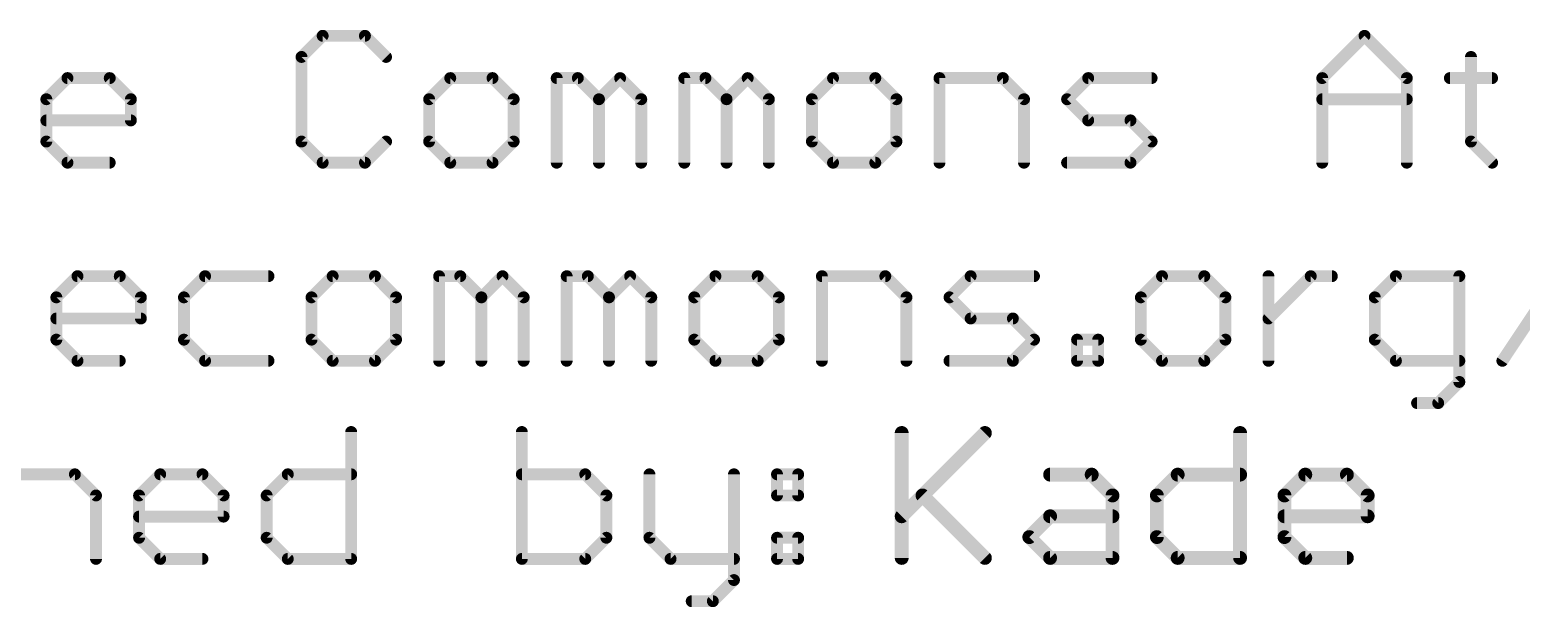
# Model space of a CAD drawing. Extents: x -43 to 64, y -8 to 16.
# Drawn here: x -3.48 to 15.66, y -8.16 to -0.76 of the extents above; entities that cross this region are included whole.
import ezdxf

# ---------------------------------------------------------------- set-up
doc = ezdxf.new("R2010")
doc.units = 0
doc.layers.add('27', color=253, linetype='CONTINUOUS')
doc.layers.add('48', color=253, linetype='CONTINUOUS')

msp = doc.modelspace()

# ---------------------------------------------------------------- linework, layer by layer
at = {"layer": '27', "const_width": 0.1524}
for points in [[(0.2791, -0.8368), (0.008, -1.108)], [(0.8215, -0.8368), (0.2791, -0.8368)], [(1.0926, -1.108), (0.8215, -0.8368)], [(13.1052, -1.3791), (13.6476, -0.8368)], [(13.6476, -0.8368), (14.1899, -1.3791)], [(0.008, -1.108), (0.008, -2.1926)], [(15.0136, -1.108), (15.0136, -2.1926)], [(-3.2663, -1.6503), (-2.9952, -1.3791)], [(-2.9952, -1.3791), (-2.4528, -1.3791)], [(-2.4528, -1.3791), (-2.1817, -1.6503)], [(1.9163, -1.3791), (1.6451, -1.6503)], [(2.4586, -1.3791), (1.9163, -1.3791)], [(2.7298, -1.6503), (2.4586, -1.3791)], [(3.2823, -2.4638), (3.2823, -1.3791)], [(3.2823, -1.3791), (3.5535, -1.3791)], [(3.5535, -1.3791), (3.8246, -1.6503)], [(3.8246, -1.6503), (4.0958, -1.3791)], [(4.0958, -1.3791), (4.367, -1.6503)], [(4.9195, -2.4638), (4.9195, -1.3791)], [(4.9195, -1.3791), (5.1906, -1.3791)], [(5.1906, -1.3791), (5.4618, -1.6503)], [(5.4618, -1.6503), (5.7329, -1.3791)], [(5.7329, -1.3791), (6.0041, -1.6503)], [(6.8278, -1.3791), (6.5566, -1.6503)], [(7.3701, -1.3791), (6.8278, -1.3791)], [(7.6413, -1.6503), (7.3701, -1.3791)], [(8.1938, -2.4638), (8.1938, -1.3791)], [(8.1938, -1.3791), (9.0073, -1.3791)], [(9.0073, -1.3791), (9.2784, -1.6503)], [(9.8309, -1.6503), (10.1021, -1.3791)], [(10.1021, -1.3791), (10.9156, -1.3791)], [(13.1052, -2.4638), (13.1052, -1.3791)], [(14.1899, -1.3791), (14.1899, -2.4638)], [(14.7424, -1.3791), (15.2847, -1.3791)], [(-3.2663, -2.1926), (-3.2663, -1.6503)], [(-2.1817, -1.6503), (-2.1817, -1.9215)], [(1.6451, -1.6503), (1.6451, -2.1926)], [(2.7298, -2.1926), (2.7298, -1.6503)], [(3.8246, -1.6503), (3.8246, -2.4638)], [(4.367, -1.6503), (4.367, -2.4638)], [(5.4618, -1.6503), (5.4618, -2.4638)], [(6.0041, -1.6503), (6.0041, -2.4638)], [(6.5566, -1.6503), (6.5566, -2.1926)], [(7.6413, -2.1926), (7.6413, -1.6503)], [(9.2784, -1.6503), (9.2784, -2.4638)], [(10.1021, -1.9215), (9.8309, -1.6503)], [(13.1052, -1.6503), (14.1899, -1.6503)], [(-2.1817, -1.9215), (-3.2663, -1.9215)], [(10.6444, -1.9215), (10.1021, -1.9215)], [(10.9156, -2.1926), (10.6444, -1.9215)], [(-2.9952, -2.4638), (-3.2663, -2.1926)], [(0.008, -2.1926), (0.2791, -2.4638)], [(0.8215, -2.4638), (1.0926, -2.1926)], [(1.6451, -2.1926), (1.9163, -2.4638)], [(2.4586, -2.4638), (2.7298, -2.1926)], [(6.5566, -2.1926), (6.8278, -2.4638)], [(7.3701, -2.4638), (7.6413, -2.1926)], [(10.6444, -2.4638), (10.9156, -2.1926)], [(15.0136, -2.1926), (15.2847, -2.4638)], [(-2.4528, -2.4638), (-2.9952, -2.4638)], [(0.2791, -2.4638), (0.8215, -2.4638)], [(1.9163, -2.4638), (2.4586, -2.4638)], [(6.8278, -2.4638), (7.3701, -2.4638)], [(9.8309, -2.4638), (10.6444, -2.4638)], [(15.4165, -5.0038), (16.5012, -3.3768)], [(-3.1379, -4.1903), (-2.8668, -3.9191)], [(-2.8668, -3.9191), (-2.3244, -3.9191)], [(-2.3244, -3.9191), (-2.0533, -4.1903)], [(-1.2296, -3.9191), (-1.5008, -4.1903)], [(-0.4161, -3.9191), (-1.2296, -3.9191)], [(0.4076, -3.9191), (0.1364, -4.1903)], [(0.9499, -3.9191), (0.4076, -3.9191)], [(1.221, -4.1903), (0.9499, -3.9191)], [(1.7735, -5.0038), (1.7735, -3.9191)], [(1.7735, -3.9191), (2.0447, -3.9191)], [(2.0447, -3.9191), (2.3159, -4.1903)], [(2.3159, -4.1903), (2.587, -3.9191)], [(2.587, -3.9191), (2.8582, -4.1903)], [(3.4107, -5.0038), (3.4107, -3.9191)], [(3.4107, -3.9191), (3.6819, -3.9191)], [(3.6819, -3.9191), (3.953, -4.1903)], [(3.953, -4.1903), (4.2242, -3.9191)], [(4.2242, -3.9191), (4.4954, -4.1903)], [(5.319, -3.9191), (5.0479, -4.1903)], [(5.8613, -3.9191), (5.319, -3.9191)], [(6.1325, -4.1903), (5.8613, -3.9191)], [(6.685, -5.0038), (6.685, -3.9191)], [(6.685, -3.9191), (7.4985, -3.9191)], [(7.4985, -3.9191), (7.7697, -4.1903)], [(8.3222, -4.1903), (8.5933, -3.9191)], [(8.5933, -3.9191), (9.4068, -3.9191)], [(11.0491, -3.9191), (10.7779, -4.1903)], [(11.5914, -3.9191), (11.0491, -3.9191)], [(11.8626, -4.1903), (11.5914, -3.9191)], [(12.4151, -5.0038), (12.4151, -3.9191)], [(12.4151, -4.4615), (12.9574, -3.9191)], [(12.9574, -3.9191), (13.2286, -3.9191)], [(14.0505, -3.9191), (13.7794, -4.1903)], [(14.864, -3.9191), (14.0505, -3.9191)], [(14.864, -5.275), (14.864, -3.9191)], [(-3.1379, -4.7326), (-3.1379, -4.1903)], [(-2.0533, -4.1903), (-2.0533, -4.4615)], [(-1.5008, -4.1903), (-1.5008, -4.7326)], [(0.1364, -4.1903), (0.1364, -4.7326)], [(1.221, -4.7326), (1.221, -4.1903)], [(2.3159, -4.1903), (2.3159, -5.0038)], [(2.8582, -4.1903), (2.8582, -5.0038)], [(3.953, -4.1903), (3.953, -5.0038)], [(4.4954, -4.1903), (4.4954, -5.0038)], [(5.0479, -4.1903), (5.0479, -4.7326)], [(6.1325, -4.7326), (6.1325, -4.1903)], [(7.7697, -4.1903), (7.7697, -5.0038)], [(8.5933, -4.4615), (8.3222, -4.1903)], [(10.7779, -4.1903), (10.7779, -4.7326)], [(11.8626, -4.7326), (11.8626, -4.1903)], [(13.7794, -4.1903), (13.7794, -4.7326)], [(-2.0533, -4.4615), (-3.1379, -4.4615)], [(9.1357, -4.4615), (8.5933, -4.4615)], [(9.4068, -4.7326), (9.1357, -4.4615)], [(-2.8668, -5.0038), (-3.1379, -4.7326)], [(-1.5008, -4.7326), (-1.2296, -5.0038)], [(0.1364, -4.7326), (0.4076, -5.0038)], [(0.9499, -5.0038), (1.221, -4.7326)], [(5.0479, -4.7326), (5.319, -5.0038)], [(5.8613, -5.0038), (6.1325, -4.7326)], [(9.1357, -5.0038), (9.4068, -4.7326)], [(9.9593, -5.0038), (9.9593, -4.7326)], [(9.9593, -4.7326), (10.2305, -4.7326)], [(10.2305, -4.7326), (10.2305, -5.0038)], [(10.7779, -4.7326), (11.0491, -5.0038)], [(11.5914, -5.0038), (11.8626, -4.7326)], [(13.7794, -4.7326), (14.0505, -5.0038)], [(-2.3244, -5.0038), (-2.8668, -5.0038)], [(-1.2296, -5.0038), (-0.4161, -5.0038)], [(0.4076, -5.0038), (0.9499, -5.0038)], [(5.319, -5.0038), (5.8613, -5.0038)], [(8.3222, -5.0038), (9.1357, -5.0038)], [(10.2305, -5.0038), (9.9593, -5.0038)], [(11.0491, -5.0038), (11.5914, -5.0038)], [(14.0505, -5.0038), (14.864, -5.0038)], [(14.5929, -5.5461), (14.864, -5.275)], [(14.3217, -5.5461), (14.5929, -5.5461)], [(0.6452, -5.9168), (0.6452, -7.5438)], [(2.8349, -5.9168), (2.8349, -7.5438)], [(-3.7137, -6.4591), (-2.9002, -6.4591)], [(-2.9002, -6.4591), (-2.6291, -6.7303)], [(-2.0766, -6.7303), (-1.8054, -6.4591)], [(-1.8054, -6.4591), (-1.2631, -6.4591)], [(-1.2631, -6.4591), (-0.9919, -6.7303)], [(-0.4394, -6.7303), (-0.1683, -6.4591)], [(-0.1683, -6.4591), (0.6452, -6.4591)], [(3.6484, -6.4591), (2.8349, -6.4591)], [(3.9195, -6.7303), (3.6484, -6.4591)], [(4.472, -6.4591), (4.472, -7.2726)], [(5.5567, -6.4591), (5.5567, -7.815)], [(6.1092, -6.4591), (6.3804, -6.4591)], [(6.1092, -6.7303), (6.1092, -6.4591)], [(6.3804, -6.4591), (6.3804, -6.7303)], [(-2.6291, -6.7303), (-2.6291, -7.5438)], [(-2.0766, -7.2726), (-2.0766, -6.7303)], [(-0.9919, -6.7303), (-0.9919, -7.0015)], [(-0.4394, -7.2726), (-0.4394, -6.7303)], [(3.9195, -7.2726), (3.9195, -6.7303)], [(6.3804, -6.7303), (6.1092, -6.7303)], [(-0.9919, -7.0015), (-2.0766, -7.0015)], [(-1.8054, -7.5438), (-2.0766, -7.2726)], [(-0.1683, -7.5438), (-0.4394, -7.2726)], [(3.6484, -7.5438), (3.9195, -7.2726)], [(4.472, -7.2726), (4.7432, -7.5438)], [(6.1092, -7.2726), (6.3804, -7.2726)], [(6.1092, -7.5438), (6.1092, -7.2726)], [(6.3804, -7.2726), (6.3804, -7.5438)], [(-1.2631, -7.5438), (-1.8054, -7.5438)], [(0.6452, -7.5438), (-0.1683, -7.5438)], [(2.8349, -7.5438), (3.6484, -7.5438)], [(4.7432, -7.5438), (5.5567, -7.5438)], [(6.3804, -7.5438), (6.1092, -7.5438)], [(5.5567, -7.815), (5.2855, -8.0861)], [(5.2855, -8.0861), (5.0144, -8.0861)]]:
    msp.add_lwpolyline(points, dxfattribs=at)
at = {"layer": '27', "const_width": 0.0762}
for points in [[(0.2791, -0.7987, 1), (0.2791, -0.8749)], [(0.3061, -0.8638, 1), (0.2522, -0.8099)], [(0.8484, -0.8099, 1), (0.7945, -0.8638)], [(0.8215, -0.8749, 1), (0.8215, -0.7987)], [(13.6745, -0.8099, 1), (13.6206, -0.8638)], [(13.6745, -0.8638, 1), (13.6206, -0.8099)], [(-0.019, -1.081, 1), (0.0349, -1.1349)], [(0.0461, -1.108, 1), (-0.0301, -1.108)], [(1.0657, -1.1349, 1), (1.1196, -1.081)], [(15.0517, -1.108, 1), (14.9755, -1.108)], [(-2.9952, -1.341, 1), (-2.9952, -1.4172)], [(-2.9682, -1.4061, 1), (-3.0221, -1.3522)], [(-2.4259, -1.3522, 1), (-2.4798, -1.4061)], [(-2.4528, -1.4172, 1), (-2.4528, -1.341)], [(1.9163, -1.341, 1), (1.9163, -1.4172)], [(1.9432, -1.4061, 1), (1.8894, -1.3522)], [(2.4856, -1.3522, 1), (2.4317, -1.4061)], [(2.4586, -1.4172, 1), (2.4586, -1.341)], [(3.3204, -1.3791, 1), (3.2442, -1.3791)], [(3.2823, -1.341, 1), (3.2823, -1.4172)], [(3.5804, -1.3522, 1), (3.5265, -1.4061)], [(3.5535, -1.4172, 1), (3.5535, -1.341)], [(4.1227, -1.3522, 1), (4.0688, -1.4061)], [(4.1227, -1.4061, 1), (4.0688, -1.3522)], [(4.9576, -1.3791, 1), (4.8814, -1.3791)], [(4.9195, -1.341, 1), (4.9195, -1.4172)], [(5.2176, -1.3522, 1), (5.1637, -1.4061)], [(5.1906, -1.4172, 1), (5.1906, -1.341)], [(5.7599, -1.3522, 1), (5.706, -1.4061)], [(5.7599, -1.4061, 1), (5.706, -1.3522)], [(6.8278, -1.341, 1), (6.8278, -1.4172)], [(6.8547, -1.4061, 1), (6.8008, -1.3522)], [(7.397, -1.3522, 1), (7.3432, -1.4061)], [(7.3701, -1.4172, 1), (7.3701, -1.341)], [(8.2319, -1.3791, 1), (8.1557, -1.3791)], [(8.1938, -1.341, 1), (8.1938, -1.4172)], [(9.0342, -1.3522, 1), (8.9803, -1.4061)], [(9.0073, -1.4172, 1), (9.0073, -1.341)], [(10.1021, -1.341, 1), (10.1021, -1.4172)], [(10.129, -1.4061, 1), (10.0751, -1.3522)], [(10.9156, -1.4172, 1), (10.9156, -1.341)], [(13.1433, -1.3791, 1), (13.0671, -1.3791)], [(13.0783, -1.3522, 1), (13.1322, -1.4061)], [(14.228, -1.3791, 1), (14.1518, -1.3791)], [(14.1629, -1.4061, 1), (14.2168, -1.3522)], [(14.7424, -1.341, 1), (14.7424, -1.4172)], [(15.2847, -1.4172, 1), (15.2847, -1.341)], [(-3.2282, -1.6503, 1), (-3.3044, -1.6503)], [(-3.2933, -1.6234, 1), (-3.2394, -1.6772)], [(-2.1436, -1.6503, 1), (-2.2198, -1.6503)], [(-2.2086, -1.6772, 1), (-2.1547, -1.6234)], [(1.6832, -1.6503, 1), (1.607, -1.6503)], [(1.6182, -1.6234, 1), (1.6721, -1.6772)], [(2.7679, -1.6503, 1), (2.6917, -1.6503)], [(2.7029, -1.6772, 1), (2.7567, -1.6234)], [(3.8627, -1.6503, 1), (3.7865, -1.6503)], [(3.7977, -1.6234, 1), (3.8516, -1.6772)], [(3.7977, -1.6772, 1), (3.8516, -1.6234)], [(4.4051, -1.6503, 1), (4.3289, -1.6503)], [(4.34, -1.6772, 1), (4.3939, -1.6234)], [(5.4999, -1.6503, 1), (5.4237, -1.6503)], [(5.4348, -1.6234, 1), (5.4887, -1.6772)], [(5.4348, -1.6772, 1), (5.4887, -1.6234)], [(6.0422, -1.6503, 1), (5.966, -1.6503)], [(5.9772, -1.6772, 1), (6.0311, -1.6234)], [(6.5947, -1.6503, 1), (6.5185, -1.6503)], [(6.5297, -1.6234, 1), (6.5835, -1.6772)], [(7.6794, -1.6503, 1), (7.6032, -1.6503)], [(7.6143, -1.6772, 1), (7.6682, -1.6234)], [(9.3165, -1.6503, 1), (9.2403, -1.6503)], [(9.2515, -1.6772, 1), (9.3054, -1.6234)], [(9.8579, -1.6234, 1), (9.804, -1.6772)], [(9.804, -1.6234, 1), (9.8579, -1.6772)], [(13.1052, -1.6122, 1), (13.1052, -1.6884)], [(14.1899, -1.6884, 1), (14.1899, -1.6122)], [(-3.2663, -1.8834, 1), (-3.2663, -1.9596)], [(-2.2198, -1.9215, 1), (-2.1436, -1.9215)], [(-2.1817, -1.9596, 1), (-2.1817, -1.8834)], [(10.1021, -1.8834, 1), (10.1021, -1.9596)], [(10.0751, -1.9484, 1), (10.129, -1.8945)], [(10.6714, -1.8945, 1), (10.6175, -1.9484)], [(10.6444, -1.9596, 1), (10.6444, -1.8834)], [(-3.2394, -2.1657, 1), (-3.2933, -2.2196)], [(-3.3044, -2.1926, 1), (-3.2282, -2.1926)], [(0.0349, -2.1657, 1), (-0.019, -2.2196)], [(-0.0301, -2.1926, 1), (0.0461, -2.1926)], [(1.1196, -2.2196, 1), (1.0657, -2.1657)], [(1.6721, -2.1657, 1), (1.6182, -2.2196)], [(1.607, -2.1926, 1), (1.6832, -2.1926)], [(2.6917, -2.1926, 1), (2.7679, -2.1926)], [(2.7567, -2.2196, 1), (2.7029, -2.1657)], [(6.5835, -2.1657, 1), (6.5297, -2.2196)], [(6.5185, -2.1926, 1), (6.5947, -2.1926)], [(7.6032, -2.1926, 1), (7.6794, -2.1926)], [(7.6682, -2.2196, 1), (7.6143, -2.1657)], [(10.9425, -2.2196, 1), (10.8886, -2.1657)], [(10.8886, -2.2196, 1), (10.9425, -2.1657)], [(15.0405, -2.1657, 1), (14.9866, -2.2196)], [(14.9755, -2.1926, 1), (15.0517, -2.1926)], [(-2.9952, -2.4257, 1), (-2.9952, -2.5019)], [(-3.0221, -2.4907, 1), (-2.9682, -2.4369)], [(-2.4528, -2.5019, 1), (-2.4528, -2.4257)], [(0.2791, -2.4257, 1), (0.2791, -2.5019)], [(0.2522, -2.4907, 1), (0.3061, -2.4369)], [(0.7945, -2.4369, 1), (0.8484, -2.4907)], [(0.8215, -2.5019, 1), (0.8215, -2.4257)], [(1.9163, -2.4257, 1), (1.9163, -2.5019)], [(1.8894, -2.4907, 1), (1.9432, -2.4369)], [(2.4317, -2.4369, 1), (2.4856, -2.4907)], [(2.4586, -2.5019, 1), (2.4586, -2.4257)], [(3.2442, -2.4638, 1), (3.3204, -2.4638)], [(3.7865, -2.4638, 1), (3.8627, -2.4638)], [(4.3289, -2.4638, 1), (4.4051, -2.4638)], [(4.8814, -2.4638, 1), (4.9576, -2.4638)], [(5.4237, -2.4638, 1), (5.4999, -2.4638)], [(5.966, -2.4638, 1), (6.0422, -2.4638)], [(6.8278, -2.4257, 1), (6.8278, -2.5019)], [(6.8008, -2.4907, 1), (6.8547, -2.4369)], [(7.3432, -2.4369, 1), (7.397, -2.4907)], [(7.3701, -2.5019, 1), (7.3701, -2.4257)], [(8.1557, -2.4638, 1), (8.2319, -2.4638)], [(9.2403, -2.4638, 1), (9.3165, -2.4638)], [(9.8309, -2.4257, 1), (9.8309, -2.5019)], [(10.6175, -2.4369, 1), (10.6714, -2.4907)], [(10.6444, -2.5019, 1), (10.6444, -2.4257)], [(13.0671, -2.4638, 1), (13.1433, -2.4638)], [(14.1518, -2.4638, 1), (14.228, -2.4638)], [(15.2578, -2.4907, 1), (15.3117, -2.4369)], [(-2.8668, -3.881, 1), (-2.8668, -3.9572)], [(-2.8398, -3.9461, 1), (-2.8937, -3.8922)], [(-2.2975, -3.8922, 1), (-2.3514, -3.9461)], [(-2.3244, -3.9572, 1), (-2.3244, -3.881)], [(-1.2296, -3.881, 1), (-1.2296, -3.9572)], [(-1.2027, -3.9461, 1), (-1.2565, -3.8922)], [(-0.4161, -3.9572, 1), (-0.4161, -3.881)], [(0.4076, -3.881, 1), (0.4076, -3.9572)], [(0.4345, -3.9461, 1), (0.3806, -3.8922)], [(0.9768, -3.8922, 1), (0.9229, -3.9461)], [(0.9499, -3.9572, 1), (0.9499, -3.881)], [(1.8116, -3.9191, 1), (1.7354, -3.9191)], [(1.7735, -3.881, 1), (1.7735, -3.9572)], [(2.0716, -3.8922, 1), (2.0178, -3.9461)], [(2.0447, -3.9572, 1), (2.0447, -3.881)], [(2.614, -3.8922, 1), (2.5601, -3.9461)], [(2.614, -3.9461, 1), (2.5601, -3.8922)], [(3.4488, -3.9191, 1), (3.3726, -3.9191)], [(3.4107, -3.881, 1), (3.4107, -3.9572)], [(3.7088, -3.8922, 1), (3.6549, -3.9461)], [(3.6819, -3.9572, 1), (3.6819, -3.881)], [(4.2511, -3.8922, 1), (4.1973, -3.9461)], [(4.2511, -3.9461, 1), (4.1973, -3.8922)], [(5.319, -3.881, 1), (5.319, -3.9572)], [(5.346, -3.9461, 1), (5.2921, -3.8922)], [(5.8883, -3.8922, 1), (5.8344, -3.9461)], [(5.8613, -3.9572, 1), (5.8613, -3.881)], [(6.7231, -3.9191, 1), (6.6469, -3.9191)], [(6.685, -3.881, 1), (6.685, -3.9572)], [(7.5254, -3.8922, 1), (7.4716, -3.9461)], [(7.4985, -3.9572, 1), (7.4985, -3.881)], [(8.5933, -3.881, 1), (8.5933, -3.9572)], [(8.6203, -3.9461, 1), (8.5664, -3.8922)], [(9.4068, -3.9572, 1), (9.4068, -3.881)], [(11.0491, -3.881, 1), (11.0491, -3.9572)], [(11.076, -3.9461, 1), (11.0221, -3.8922)], [(11.6183, -3.8922, 1), (11.5645, -3.9461)], [(11.5914, -3.9572, 1), (11.5914, -3.881)], [(12.4532, -3.9191, 1), (12.377, -3.9191)], [(12.9574, -3.881, 1), (12.9574, -3.9572)], [(12.9843, -3.9461, 1), (12.9304, -3.8922)], [(13.2286, -3.9572, 1), (13.2286, -3.881)], [(14.0505, -3.881, 1), (14.0505, -3.9572)], [(14.0775, -3.9461, 1), (14.0236, -3.8922)], [(14.9021, -3.9191, 1), (14.8259, -3.9191)], [(14.864, -3.9572, 1), (14.864, -3.881)], [(-3.0998, -4.1903, 1), (-3.176, -4.1903)], [(-3.1649, -4.1634, 1), (-3.111, -4.2172)], [(-2.0152, -4.1903, 1), (-2.0914, -4.1903)], [(-2.0802, -4.2172, 1), (-2.0263, -4.1634)], [(-1.4627, -4.1903, 1), (-1.5389, -4.1903)], [(-1.5277, -4.1634, 1), (-1.4738, -4.2172)], [(0.1745, -4.1903, 1), (0.0983, -4.1903)], [(0.1094, -4.1634, 1), (0.1633, -4.2172)], [(1.2591, -4.1903, 1), (1.1829, -4.1903)], [(1.1941, -4.2172, 1), (1.248, -4.1634)], [(2.354, -4.1903, 1), (2.2778, -4.1903)], [(2.2889, -4.1634, 1), (2.3428, -4.2172)], [(2.2889, -4.2172, 1), (2.3428, -4.1634)], [(2.8963, -4.1903, 1), (2.8201, -4.1903)], [(2.8313, -4.2172, 1), (2.8851, -4.1634)], [(3.9911, -4.1903, 1), (3.9149, -4.1903)], [(3.9261, -4.1634, 1), (3.98, -4.2172)], [(3.9261, -4.2172, 1), (3.98, -4.1634)], [(4.5335, -4.1903, 1), (4.4573, -4.1903)], [(4.4684, -4.2172, 1), (4.5223, -4.1634)], [(5.086, -4.1903, 1), (5.0098, -4.1903)], [(5.0209, -4.1634, 1), (5.0748, -4.2172)], [(6.1706, -4.1903, 1), (6.0944, -4.1903)], [(6.1056, -4.2172, 1), (6.1595, -4.1634)], [(7.8078, -4.1903, 1), (7.7316, -4.1903)], [(7.7427, -4.2172, 1), (7.7966, -4.1634)], [(8.3491, -4.1634, 1), (8.2952, -4.2172)], [(8.2952, -4.1634, 1), (8.3491, -4.2172)], [(10.816, -4.1903, 1), (10.7398, -4.1903)], [(10.751, -4.1634, 1), (10.8048, -4.2172)], [(11.9007, -4.1903, 1), (11.8245, -4.1903)], [(11.8356, -4.2172, 1), (11.8895, -4.1634)], [(13.8175, -4.1903, 1), (13.7413, -4.1903)], [(13.7524, -4.1634, 1), (13.8063, -4.2172)], [(-3.1379, -4.4234, 1), (-3.1379, -4.4996)], [(-2.0533, -4.4996, 1), (-2.0533, -4.4234)], [(8.5933, -4.4234, 1), (8.5933, -4.4996)], [(8.5664, -4.4884, 1), (8.6203, -4.4345)], [(9.1626, -4.4345, 1), (9.1087, -4.4884)], [(9.1357, -4.4996, 1), (9.1357, -4.4234)], [(12.3881, -4.4345, 1), (12.442, -4.4884)], [(-2.0914, -4.4615, 1), (-2.0152, -4.4615)], [(-3.111, -4.7057, 1), (-3.1649, -4.7596)], [(-3.176, -4.7326, 1), (-3.0998, -4.7326)], [(-1.4738, -4.7057, 1), (-1.5277, -4.7596)], [(-1.5389, -4.7326, 1), (-1.4627, -4.7326)], [(0.1633, -4.7057, 1), (0.1094, -4.7596)], [(0.0983, -4.7326, 1), (0.1745, -4.7326)], [(1.1829, -4.7326, 1), (1.2591, -4.7326)], [(1.248, -4.7596, 1), (1.1941, -4.7057)], [(5.0748, -4.7057, 1), (5.0209, -4.7596)], [(5.0098, -4.7326, 1), (5.086, -4.7326)], [(6.0944, -4.7326, 1), (6.1706, -4.7326)], [(6.1595, -4.7596, 1), (6.1056, -4.7057)], [(9.4338, -4.7596, 1), (9.3799, -4.7057)], [(9.3799, -4.7596, 1), (9.4338, -4.7057)], [(9.9974, -4.7326, 1), (9.9212, -4.7326)], [(9.9593, -4.6945, 1), (9.9593, -4.7707)], [(10.2686, -4.7326, 1), (10.1924, -4.7326)], [(10.2305, -4.7707, 1), (10.2305, -4.6945)], [(10.8048, -4.7057, 1), (10.751, -4.7596)], [(10.7398, -4.7326, 1), (10.816, -4.7326)], [(11.8245, -4.7326, 1), (11.9007, -4.7326)], [(11.8895, -4.7596, 1), (11.8356, -4.7057)], [(13.8063, -4.7057, 1), (13.7524, -4.7596)], [(13.7413, -4.7326, 1), (13.8175, -4.7326)], [(-2.8668, -4.9657, 1), (-2.8668, -5.0419)], [(-2.8937, -5.0307, 1), (-2.8398, -4.9769)], [(-2.3244, -5.0419, 1), (-2.3244, -4.9657)], [(-1.2296, -4.9657, 1), (-1.2296, -5.0419)], [(-1.2565, -5.0307, 1), (-1.2027, -4.9769)], [(-0.4161, -5.0419, 1), (-0.4161, -4.9657)], [(0.4076, -4.9657, 1), (0.4076, -5.0419)], [(0.3806, -5.0307, 1), (0.4345, -4.9769)], [(0.9229, -4.9769, 1), (0.9768, -5.0307)], [(0.9499, -5.0419, 1), (0.9499, -4.9657)], [(1.7354, -5.0038, 1), (1.8116, -5.0038)], [(2.2778, -5.0038, 1), (2.354, -5.0038)], [(2.8201, -5.0038, 1), (2.8963, -5.0038)], [(3.3726, -5.0038, 1), (3.4488, -5.0038)], [(3.9149, -5.0038, 1), (3.9911, -5.0038)], [(4.4573, -5.0038, 1), (4.5335, -5.0038)], [(5.319, -4.9657, 1), (5.319, -5.0419)], [(5.2921, -5.0307, 1), (5.346, -4.9769)], [(5.8344, -4.9769, 1), (5.8883, -5.0307)], [(5.8613, -5.0419, 1), (5.8613, -4.9657)], [(6.6469, -5.0038, 1), (6.7231, -5.0038)], [(7.7316, -5.0038, 1), (7.8078, -5.0038)], [(8.3222, -4.9657, 1), (8.3222, -5.0419)], [(9.1087, -4.9769, 1), (9.1626, -5.0307)], [(9.1357, -5.0419, 1), (9.1357, -4.9657)], [(9.9593, -4.9657, 1), (9.9593, -5.0419)], [(9.9212, -5.0038, 1), (9.9974, -5.0038)], [(10.1924, -5.0038, 1), (10.2686, -5.0038)], [(10.2305, -5.0419, 1), (10.2305, -4.9657)], [(11.0491, -4.9657, 1), (11.0491, -5.0419)], [(11.0221, -5.0307, 1), (11.076, -4.9769)], [(11.5645, -4.9769, 1), (11.6183, -5.0307)], [(11.5914, -5.0419, 1), (11.5914, -4.9657)], [(12.377, -5.0038, 1), (12.4532, -5.0038)], [(14.0505, -4.9657, 1), (14.0505, -5.0419)], [(14.0236, -5.0307, 1), (14.0775, -4.9769)], [(14.864, -5.0419, 1), (14.864, -4.9657)], [(15.3848, -4.9827, 1), (15.4482, -5.0249)], [(14.8259, -5.275, 1), (14.9021, -5.275)], [(14.891, -5.3019, 1), (14.8371, -5.248)], [(14.3217, -5.508, 1), (14.3217, -5.5842)], [(14.5659, -5.5192, 1), (14.6198, -5.5731)], [(14.5929, -5.5842, 1), (14.5929, -5.508)], [(0.6833, -5.9168, 1), (0.6071, -5.9168)], [(2.873, -5.9168, 1), (2.7968, -5.9168)], [(-2.8733, -6.4322, 1), (-2.9272, -6.4861)], [(-2.9002, -6.4972, 1), (-2.9002, -6.421)], [(-1.8054, -6.421, 1), (-1.8054, -6.4972)], [(-1.7785, -6.4861, 1), (-1.8324, -6.4322)], [(-1.2361, -6.4322, 1), (-1.29, -6.4861)], [(-1.2631, -6.4972, 1), (-1.2631, -6.421)], [(-0.1683, -6.421, 1), (-0.1683, -6.4972)], [(-0.1413, -6.4861, 1), (-0.1952, -6.4322)], [(0.6452, -6.4972, 1), (0.6452, -6.421)], [(2.8349, -6.421, 1), (2.8349, -6.4972)], [(3.6753, -6.4322, 1), (3.6214, -6.4861)], [(3.6484, -6.4972, 1), (3.6484, -6.421)], [(4.5101, -6.4591, 1), (4.4339, -6.4591)], [(5.5948, -6.4591, 1), (5.5186, -6.4591)], [(6.1092, -6.421, 1), (6.1092, -6.4972)], [(6.1473, -6.4591, 1), (6.0711, -6.4591)], [(6.4185, -6.4591, 1), (6.3423, -6.4591)], [(6.3804, -6.4972, 1), (6.3804, -6.421)], [(-2.591, -6.7303, 1), (-2.6672, -6.7303)], [(-2.656, -6.7572, 1), (-2.6021, -6.7034)], [(-2.0385, -6.7303, 1), (-2.1147, -6.7303)], [(-2.1035, -6.7034, 1), (-2.0496, -6.7572)], [(-0.9538, -6.7303, 1), (-1.03, -6.7303)], [(-1.0189, -6.7572, 1), (-0.965, -6.7034)], [(-0.4013, -6.7303, 1), (-0.4775, -6.7303)], [(-0.4664, -6.7034, 1), (-0.4125, -6.7572)], [(3.9576, -6.7303, 1), (3.8814, -6.7303)], [(3.8926, -6.7572, 1), (3.9465, -6.7034)], [(6.1092, -6.6922, 1), (6.1092, -6.7684)], [(6.0711, -6.7303, 1), (6.1473, -6.7303)], [(6.3423, -6.7303, 1), (6.4185, -6.7303)], [(6.3804, -6.7684, 1), (6.3804, -6.6922)], [(-2.0766, -6.9634, 1), (-2.0766, -7.0396)], [(-1.03, -7.0015, 1), (-0.9538, -7.0015)], [(-0.9919, -7.0396, 1), (-0.9919, -6.9634)], [(-2.0496, -7.2457, 1), (-2.1035, -7.2996)], [(-2.1147, -7.2726, 1), (-2.0385, -7.2726)], [(-0.4125, -7.2457, 1), (-0.4664, -7.2996)], [(-0.4775, -7.2726, 1), (-0.4013, -7.2726)], [(3.8814, -7.2726, 1), (3.9576, -7.2726)], [(3.9465, -7.2996, 1), (3.8926, -7.2457)], [(4.499, -7.2457, 1), (4.4451, -7.2996)], [(4.4339, -7.2726, 1), (4.5101, -7.2726)], [(6.1092, -7.2345, 1), (6.1092, -7.3107)], [(6.1473, -7.2726, 1), (6.0711, -7.2726)], [(6.4185, -7.2726, 1), (6.3423, -7.2726)], [(6.3804, -7.3107, 1), (6.3804, -7.2345)], [(-2.6672, -7.5438, 1), (-2.591, -7.5438)], [(-1.8054, -7.5057, 1), (-1.8054, -7.5819)], [(-1.8324, -7.5707, 1), (-1.7785, -7.5169)], [(-1.2631, -7.5819, 1), (-1.2631, -7.5057)], [(-0.1683, -7.5057, 1), (-0.1683, -7.5819)], [(-0.1952, -7.5707, 1), (-0.1413, -7.5169)], [(0.6071, -7.5438, 1), (0.6833, -7.5438)], [(0.6452, -7.5819, 1), (0.6452, -7.5057)], [(2.8349, -7.5057, 1), (2.8349, -7.5819)], [(2.7968, -7.5438, 1), (2.873, -7.5438)], [(3.6214, -7.5169, 1), (3.6753, -7.5707)], [(3.6484, -7.5819, 1), (3.6484, -7.5057)], [(4.7432, -7.5057, 1), (4.7432, -7.5819)], [(4.7163, -7.5707, 1), (4.7701, -7.5169)], [(5.5567, -7.5819, 1), (5.5567, -7.5057)], [(6.1092, -7.5057, 1), (6.1092, -7.5819)], [(6.0711, -7.5438, 1), (6.1473, -7.5438)], [(6.3423, -7.5438, 1), (6.4185, -7.5438)], [(6.3804, -7.5819, 1), (6.3804, -7.5057)], [(5.5186, -7.815, 1), (5.5948, -7.815)], [(5.5836, -7.8419, 1), (5.5298, -7.788)], [(5.0144, -8.048, 1), (5.0144, -8.1242)], [(5.2586, -8.0592, 1), (5.3125, -8.1131)], [(5.2855, -8.1242, 1), (5.2855, -8.048)]]:
    msp.add_lwpolyline(points, format="xyb", dxfattribs=at)
at = {"layer": '48', "const_width": 0.1778}
for points in [[(7.7089, -5.9295), (7.7089, -7.5311)], [(7.7089, -6.9972), (8.7766, -5.9295)], [(12.0509, -5.9295), (12.0509, -7.5311)], [(9.613, -6.4634), (10.1468, -6.4634)], [(10.1468, -6.4634), (10.4138, -6.7303)], [(10.9832, -6.7303), (11.2501, -6.4634)], [(11.2501, -6.4634), (12.0509, -6.4634)], [(12.6204, -6.7303), (12.8873, -6.4634)], [(12.8873, -6.4634), (13.4212, -6.4634)], [(13.4212, -6.4634), (13.6881, -6.7303)], [(7.9758, -6.7303), (8.7766, -7.5311)], [(10.4138, -6.7303), (10.4138, -7.5311)], [(10.9832, -7.2642), (10.9832, -6.7303)], [(12.6204, -7.2642), (12.6204, -6.7303)], [(13.6881, -6.7303), (13.6881, -6.9972)], [(9.3461, -7.2642), (9.613, -6.9972)], [(9.613, -6.9972), (10.4138, -6.9972)], [(13.6881, -6.9972), (12.6204, -6.9972)], [(9.613, -7.5311), (9.3461, -7.2642)], [(11.2501, -7.5311), (10.9832, -7.2642)], [(12.8873, -7.5311), (12.6204, -7.2642)], [(10.4138, -7.5311), (9.613, -7.5311)], [(12.0509, -7.5311), (11.2501, -7.5311)], [(13.4212, -7.5311), (12.8873, -7.5311)]]:
    msp.add_lwpolyline(points, dxfattribs=at)
at = {"layer": '48', "const_width": 0.0889}
for points in [[(7.7534, -5.9295, 1), (7.6645, -5.9295)], [(8.808, -5.961, 1), (8.7452, -5.8981)], [(12.0954, -5.9295, 1), (12.0065, -5.9295)], [(9.613, -6.4189, 1), (9.613, -6.5078)], [(10.1783, -6.432, 1), (10.1154, -6.4948)], [(10.1468, -6.5078, 1), (10.1468, -6.4189)], [(11.2501, -6.4189, 1), (11.2501, -6.5078)], [(11.2816, -6.4948, 1), (11.2187, -6.432)], [(12.0509, -6.5078, 1), (12.0509, -6.4189)], [(12.8873, -6.4189, 1), (12.8873, -6.5078)], [(12.9187, -6.4948, 1), (12.8559, -6.432)], [(13.4526, -6.432, 1), (13.3897, -6.4948)], [(13.4212, -6.5078, 1), (13.4212, -6.4189)], [(8.0073, -6.6989, 1), (7.9444, -6.7617)], [(10.4582, -6.7303, 1), (10.3693, -6.7303)], [(10.3823, -6.7617, 1), (10.4452, -6.6989)], [(10.9518, -6.6989, 1), (11.0146, -6.7617)], [(11.0277, -6.7303, 1), (10.9388, -6.7303)], [(12.6648, -6.7303, 1), (12.5759, -6.7303)], [(12.5889, -6.6989, 1), (12.6518, -6.7617)], [(13.7325, -6.7303, 1), (13.6436, -6.7303)], [(13.6567, -6.7617, 1), (13.7195, -6.6989)], [(7.6775, -6.9658, 1), (7.7403, -7.0287)], [(9.613, -6.9528, 1), (9.613, -7.0417)], [(9.6444, -7.0287, 1), (9.5816, -6.9658)], [(10.4138, -7.0417, 1), (10.4138, -6.9528)], [(12.6204, -6.9528, 1), (12.6204, -7.0417)], [(13.6436, -6.9972, 1), (13.7325, -6.9972)], [(13.6881, -7.0417, 1), (13.6881, -6.9528)], [(9.3775, -7.2327, 1), (9.3146, -7.2956)], [(9.3146, -7.2327, 1), (9.3775, -7.2956)], [(11.0146, -7.2327, 1), (10.9518, -7.2956)], [(10.9388, -7.2642, 1), (11.0277, -7.2642)], [(12.6518, -7.2327, 1), (12.5889, -7.2956)], [(12.5759, -7.2642, 1), (12.6648, -7.2642)], [(8.7452, -7.5625, 1), (8.808, -7.4997)], [(9.613, -7.4867, 1), (9.613, -7.5756)], [(9.5816, -7.5625, 1), (9.6444, -7.4997)], [(10.4138, -7.5756, 1), (10.4138, -7.4867)], [(11.2501, -7.4867, 1), (11.2501, -7.5756)], [(11.2187, -7.5625, 1), (11.2816, -7.4997)], [(12.0509, -7.5756, 1), (12.0509, -7.4867)], [(12.8873, -7.4867, 1), (12.8873, -7.5756)], [(12.8559, -7.5625, 1), (12.9187, -7.4997)], [(13.4212, -7.5756, 1), (13.4212, -7.4867)], [(7.6645, -7.5311, 1), (7.7534, -7.5311)], [(10.3693, -7.5311, 1), (10.4582, -7.5311)], [(12.0065, -7.5311, 1), (12.0954, -7.5311)]]:
    msp.add_lwpolyline(points, format="xyb", dxfattribs=at)

doc.saveas('drawing.dxf')
